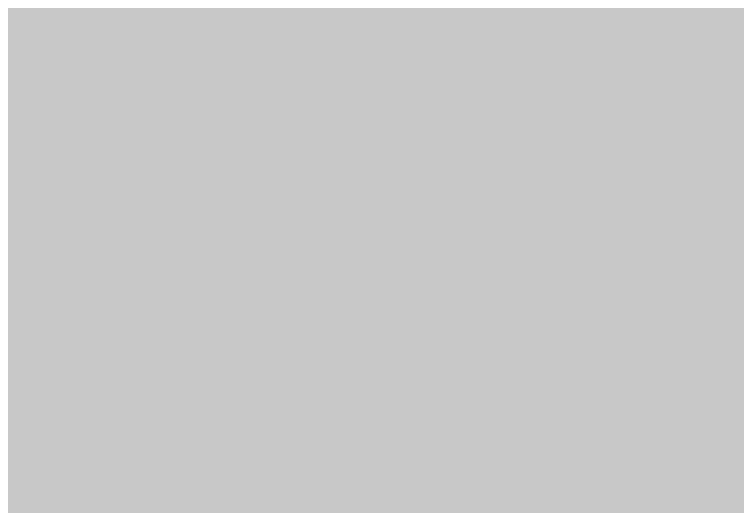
# Model space of a CAD drawing. Header units: inches. Extents: x -4266 to -1814, y 9706 to 12441.
# Drawn here: x -2773.952 to -2772.511, y 10010.109 to 10011.089 of the extents above; entities that cross this region are included whole.
import ezdxf

# ---------------------------------------------------------------- set-up
doc = ezdxf.new("R2010")
doc.units = ezdxf.units.IN
doc.header["$MEASUREMENT"] = 0
for name, color, linetype, lineweight in [('0-1', 7, 'Continuous', 5), ('0-3', 7, 'Continuous', 9), ('A-GLAZ-1', 9, 'Continuous', 13), ('A-WALL-1', 8, 'Continuous', 5), ('A-WALL-PATT-2', 253, 'Continuous', 9)]:
    doc.layers.add(name, color=color, linetype=linetype, lineweight=lineweight)

# ---------------------------------------------------------------- blocks, each defined once
blk = doc.blocks.new('_THE_ WINDOW _ DOOR - Window - 1st Floor-2480460-FLOOR PLAN - 1ST FLOOR')
at = {"layer": 'A-GLAZ-1'}
blk.add_hatch(color=256, dxfattribs=at).paths.add_polyline_path([(-19.0125, 3.8125), (-19.0125, 0.3125), (19.0125, 0.3125), (19.0125, 4.3125), (-19.0125, 4.3125)], flags=0)
blk = doc.blocks.new('CTR - 1st Phase - Shell_rvt-1-FLOOR PLAN - 1ST FLOOR')
at = {"layer": 'A-WALL-1'}
h = blk.add_hatch(color=256, dxfattribs=at)
h.paths.add_polyline_path([(-2712.3237, 10009.8394), (-2712.3237, 10010.0894), (-2737.9612, 10010.0894), (-2737.9689, 10010.5894), (-2772.5112, 10010.5894), (-2772.5112, 10009.8394), (-2712.871, 10009.8394)], flags=0)
h.paths.add_polyline_path([(-2810.9112, 10009.8394), (-2810.5362, 10009.8394), (-2810.5362, 10010.5894), (-2810.9112, 10010.5894)], flags=0)
h.paths.add_polyline_path([(-2848.9362, 10009.8394), (-2848.9362, 10010.5894), (-2849.3112, 10010.5894), (-2849.3112, 10009.8394)], flags=0)
h.paths.add_polyline_path([(-2923.8118, 10009.8394), (-2887.3362, 10009.8394), (-2887.3362, 10010.5894), (-2983.7112, 10010.5894), (-2983.7112, 10009.8394), (-2923.8341, 10009.8394)], flags=0)
h.paths.add_polyline_path([(-3151.9416, 10009.8394), (-3060.1362, 10009.8394), (-3060.1362, 10010.5894), (-3104.1535, 10010.5894), (-3104.1589, 10010.2445), (-3107.4338, 10010.2746), (-3107.4581, 10010.0894), (-3127.8644, 10010.0894), (-3127.9134, 10010.463), (-3131.1674, 10010.493), (-3131.1689, 10010.5894), (-3145.3224, 10010.5514), (-3145.3831, 10010.0894), (-3165.7894, 10010.0894), (-3165.8222, 10010.3392), (-3169.0896, 10010.3054), (-3169.0939, 10010.5894), (-3214.1112, 10010.5894), (-3214.1112, 10009.8394), (-3152.3519, 10009.8394)], flags=0)
h.paths.add_polyline_path([(-3021.7362, 10009.8394), (-3021.7362, 10010.5894), (-3022.1112, 10010.5894), (-3022.1112, 10009.8394)], flags=0)
h.paths.add_polyline_path([(-3290.5362, 10009.8394), (-3290.5362, 10010.5894), (-3367.398, 10010.5894), (-3367.398, 10009.8394), (-3291.1612, 10009.8394)], flags=0)
h.paths.add_polyline_path([(-3252.1362, 10009.8394), (-3252.1362, 10010.5894), (-3252.5112, 10010.5894), (-3252.5112, 10009.8394)], flags=0)
h.paths.add_polyline_path([(-3494.0566, 10009.8394), (-3405.423, 10009.8394), (-3405.423, 10010.5894), (-3483.922, 10010.5547), (-3483.9831, 10010.0894), (-3504.3894, 10010.0894), (-3504.4251, 10010.3612), (-3507.6899, 10010.3304), (-3507.6939, 10010.5894), (-3559.7112, 10010.5894), (-3559.7112, 10009.8394), (-3494.4362, 10009.8394)], flags=0)
h.paths.add_polyline_path([(-3770.7237, 10009.8394), (-3674.5362, 10009.8394), (-3674.5362, 10010.5894), (-3770.7237, 10010.5894)], flags=0)
h.paths.add_polyline_path([(-3636.5112, 10009.8394), (-3636.1362, 10009.8394), (-3636.1362, 10010.5894), (-3636.5112, 10010.5894)], flags=0)
h.paths.add_polyline_path([(-3598.1112, 10009.8394), (-3597.7362, 10009.8394), (-3597.7362, 10010.5894), (-3598.1112, 10010.5894)], flags=0)
h.paths.add_polyline_path([(-3809.3737, 10009.8394), (-3808.7487, 10009.8394), (-3808.7487, 10010.5894), (-3830.3237, 10010.5894), (-3830.3099, 10009.8394), (-3818.7518, 10009.8394)], flags=0)
at = {"layer": 'A-WALL-PATT-2'}
h = blk.add_hatch(dxfattribs=at)
h.set_pattern_fill('FP_18', color=256, style=0, pattern_type=2)
h.set_pattern_definition([(0, (0, 0), (0, 4.798), []), (315, (0, 0), (4.7984266, 0), [6.786, -6.786]), (45, (0, 0), (4.7984266, 0), [6.786, -6.786])])
h.paths.add_polyline_path([(-2744.8457, 10010.5894), (-2738.3987, 10010.5894), (-2738.3987, 10011.5894), (-2772.5112, 10011.5894), (-2772.5112, 10010.5894), (-2746.6384, 10010.5894)], flags=0)
h.paths.add_polyline_path([(-2941.5237, 10010.5894), (-2887.3362, 10010.5894), (-2887.3362, 10011.5894), (-2983.7112, 10011.5894), (-2983.7112, 10010.5894), (-2942.7253, 10010.5894)], flags=0)
h.paths.add_polyline_path([(-2810.9112, 10010.5894), (-2810.5362, 10010.5894), (-2810.5362, 10011.5894), (-2810.9112, 10011.5894)], flags=0)
h.paths.add_polyline_path([(-2849.3112, 10010.5894), (-2848.9362, 10010.5894), (-2848.9362, 10011.5894), (-2849.3112, 10011.5894)], flags=0)
h.paths.add_polyline_path([(-3021.7362, 10010.5894), (-3021.7362, 10011.5894), (-3022.1112, 10011.5894), (-3022.1112, 10010.5894)], flags=0)
h.paths.add_polyline_path([(-3141.6487, 10010.5894), (-3131.5987, 10010.5894), (-3131.5987, 10011.5894), (-3141.6487, 10011.5894), (-3141.6487, 10010.6949)], flags=0)
h.paths.add_polyline_path([(-3060.1362, 10010.5894), (-3060.1362, 10011.5894), (-3103.7237, 10011.5894), (-3103.7237, 10010.5894), (-3092.7537, 10010.5894)], flags=0)
h.paths.add_polyline_path([(-3177.1721, 10010.5894), (-3169.5237, 10010.5894), (-3169.5237, 10011.5894), (-3214.1112, 10011.5894), (-3214.1112, 10010.5894), (-3194.0558, 10010.5894)], flags=0)
h.paths.add_polyline_path([(-3252.1362, 10010.5894), (-3252.1362, 10011.5894), (-3252.5112, 10011.5894), (-3252.5112, 10010.5894)], flags=0)
h.paths.add_polyline_path([(-3329.1237, 10010.5894), (-3290.5362, 10010.5894), (-3290.5362, 10011.5894), (-3367.398, 10011.5894), (-3367.398, 10010.5894), (-3329.1252, 10010.5894)], flags=0)
h.paths.add_polyline_path([(-3405.423, 10010.5894), (-3405.423, 10011.5894), (-3480.2487, 10011.5894), (-3480.2487, 10010.5894), (-3430.4273, 10010.5894)], flags=0)
h.paths.add_polyline_path([(-3508.1237, 10010.5894), (-3508.1237, 10011.5894), (-3559.7112, 10011.5894), (-3559.7112, 10010.5894), (-3531.7293, 10010.5894)], flags=0)
h.paths.add_polyline_path([(-3598.1112, 10010.5894), (-3597.7362, 10010.5894), (-3597.7362, 10011.5894), (-3598.1112, 10011.5894)], flags=0)
h.paths.add_polyline_path([(-3768.1008, 10010.5894), (-3674.5362, 10010.5894), (-3674.5362, 10011.5894), (-3770.7237, 10011.5894), (-3770.7237, 10010.5894)], flags=0)
h.paths.add_polyline_path([(-3636.1362, 10010.5894), (-3636.1362, 10011.5894), (-3636.5112, 10011.5894), (-3636.5112, 10010.5894)], flags=0)
h.paths.add_polyline_path([(-3823.8237, 10010.5894), (-3808.7487, 10010.5894), (-3808.7487, 10011.5894), (-3829.3237, 10011.5894), (-3829.3237, 10010.5894), (-3827.1937, 10010.5894)], flags=0)
at = {"layer": '0-3', "rotation": 180}
blk.add_blockref('_THE_ WINDOW _ DOOR - Window - 1st Floor-2480460-FLOOR PLAN - 1ST FLOOR', (-2791.5237, 10013.4019), dxfattribs=at)

msp = doc.modelspace()

# ---------------------------------------------------------------- block references
at = {"layer": '0-1'}
msp.add_blockref('CTR - 1st Phase - Shell_rvt-1-FLOOR PLAN - 1ST FLOOR', (0, 0), dxfattribs=at)

doc.saveas('drawing.dxf')
